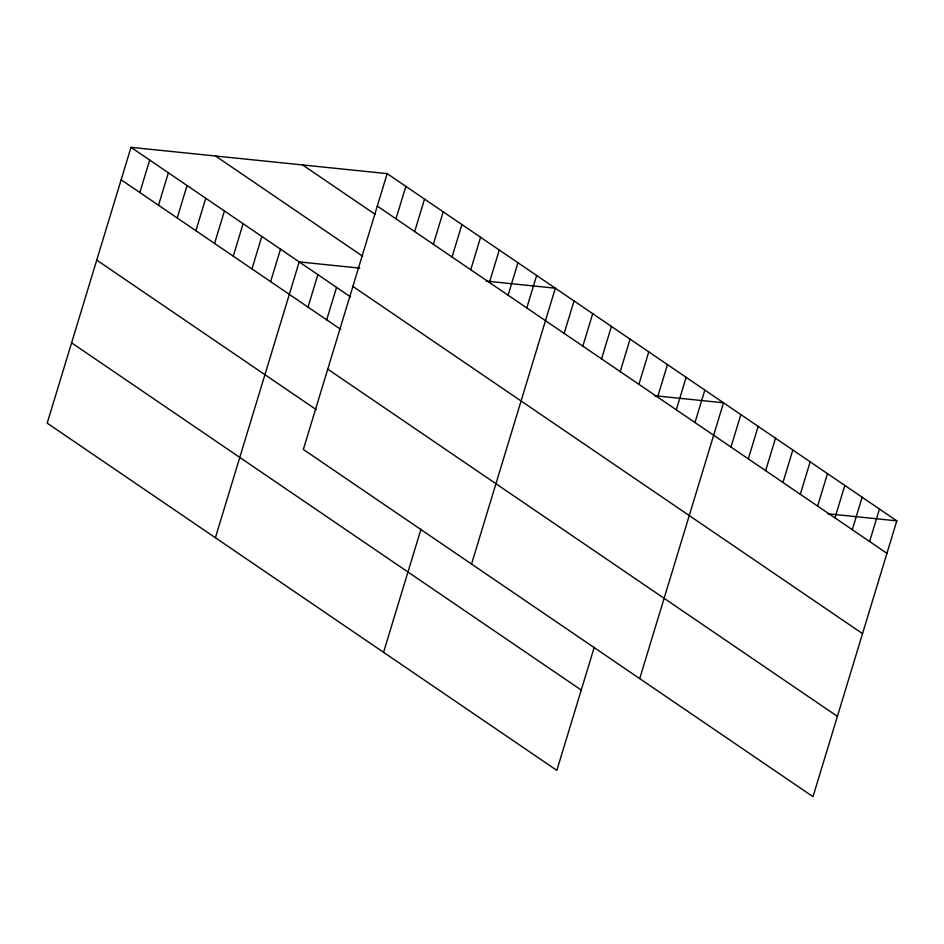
<?xml version="1.0" encoding="UTF-8"?>
<svg xmlns="http://www.w3.org/2000/svg" width="944" height="944" viewBox="0 0 944 944"><rect width="100%" height="100%" fill="white"/><g stroke="black" fill="none" stroke-linecap="round" stroke-linejoin="round"><path stroke-width="1.42" d="M387.158 173.625L303.354 449.45L812.996 796.677L896.8 520.852L387.158 173.625L131.004 147.323L47.2 423.148L556.842 770.375L594.236 647.313M139.83 192.517L149.695 160.055M158.509 205.249L168.374 172.787M177.201 217.981L187.065 185.52M195.892 230.714L205.757 198.252M214.571 243.446L224.436 210.984M233.262 256.178L243.127 223.716M251.954 268.91L261.807 236.448M270.633 281.642L280.498 249.169M215.385 537.738L299.189 261.901L359.77 268.131M308.004 307.107L317.868 274.633M326.695 319.827L336.56 287.365M395.984 218.819L405.849 186.357M414.664 231.551L424.529 199.078M433.355 244.284L443.22 211.81M452.046 257.016L461.911 224.542M470.726 269.736L480.59 237.274M489.417 282.468L499.282 250.007M383.559 652.328L420.953 529.254M508.108 295.201L517.961 262.739M526.787 307.933L536.652 275.471M471.54 564.04L555.343 288.203L486.302 281.123M564.158 333.397L574.023 300.935M582.849 346.129L592.714 313.668M601.54 358.862L611.405 326.4M620.22 371.594L630.085 339.132M638.911 384.326L648.776 351.864M657.602 397.058L667.455 364.596M676.282 409.79L686.146 377.329M694.973 422.523L704.838 390.061M639.713 678.618L723.517 402.793L654.487 395.701M730.986 447.055L740.851 414.593M748.309 458.867L758.174 426.405M765.643 470.667L775.508 438.205M782.965 482.478L792.83 450.017M800.3 494.278L810.164 461.817M817.622 506.09L827.487 473.628M834.956 517.89L844.821 485.428M852.279 529.702L862.143 497.24M869.613 541.502L879.478 509.04M827.77 513.76L896.8 520.852M377.293 206.087L886.935 553.314M302.623 164.94L375.039 214.276M215.539 155.996L362.697 256.261M352.891 286.398L862.533 633.625M131.004 147.323L350.578 296.923M121.139 179.785L340.713 329.385M327.757 369.139L837.399 716.366M96.736 260.096L316.311 409.696M71.602 342.837L581.244 690.064"/></g></svg>
